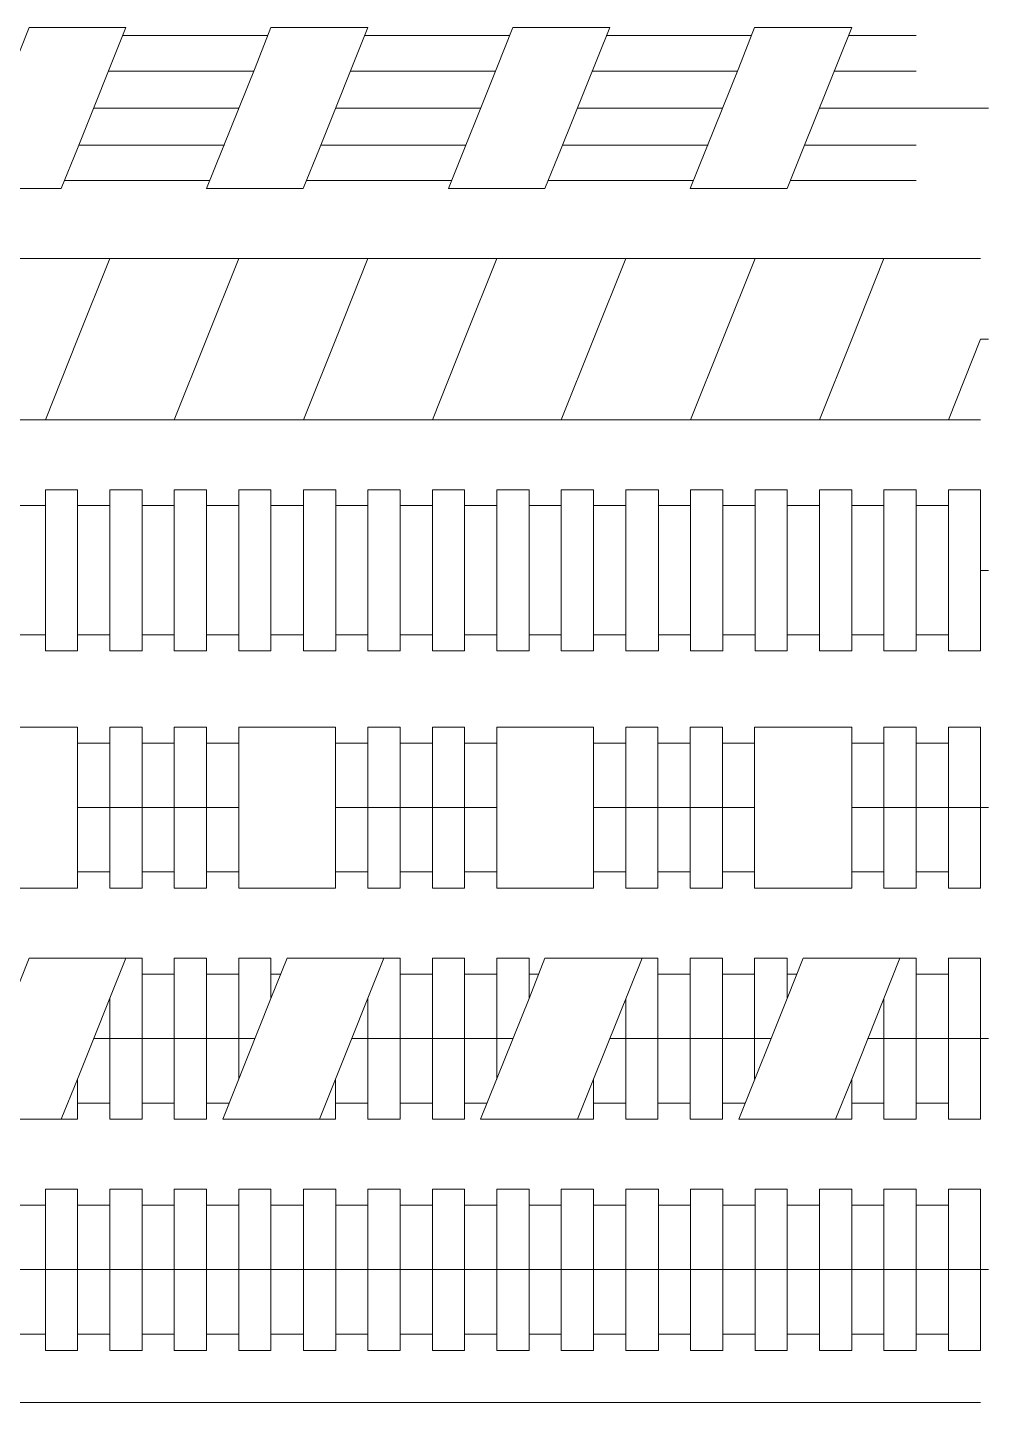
# Model space of a CAD drawing. Header units: inches. Extents: x 47316 to 59086, y 3141 to 11743.
# Drawn here: x 50334.21 to 50364.06, y 10152.23 to 10194.93 of the extents above; entities that cross this region are included whole.
import ezdxf

# ---------------------------------------------------------------- set-up
doc = ezdxf.new("R2010")
doc.units = ezdxf.units.IN
doc.header["$MEASUREMENT"] = 0

msp = doc.modelspace()

# ---------------------------------------------------------------- linework, layer by layer
at = {"color": 0, "lineweight": 15}
for p, q in [((50333.77, 10193.686), (50334.264, 10194.934)), ((50334.264, 10194.934), (50335.771, 10194.934)), ((50335.771, 10194.934), (50337.266, 10194.934)), ((50337.266, 10194.934), (50335.771, 10191.178)), ((50337.167, 10194.686), (50337.773, 10194.686)), ((50337.773, 10194.686), (50339.28, 10194.686)), ((50339.28, 10194.686), (50341.281, 10194.686)), ((50341.281, 10193.686), (50341.775, 10194.934)), ((50341.281, 10194.686), (50341.676, 10194.686)), ((50341.775, 10194.934), (50343.282, 10194.934)), ((50343.282, 10194.934), (50344.789, 10194.934)), ((50344.789, 10194.934), (50343.282, 10191.178)), ((50344.678, 10194.686), (50345.283, 10194.686)), ((50345.283, 10194.686), (50346.79, 10194.686)), ((50346.79, 10194.686), (50348.792, 10194.686)), ((50348.792, 10193.686), (50349.286, 10194.934)), ((50348.792, 10194.686), (50349.187, 10194.686)), ((50349.286, 10194.934), (50350.793, 10194.934)), ((50350.793, 10194.934), (50352.3, 10194.934)), ((50352.3, 10194.934), (50350.793, 10191.178)), ((50352.189, 10194.686), (50352.794, 10194.686)), ((50352.794, 10194.686), (50354.301, 10194.686)), ((50354.301, 10194.686), (50356.302, 10194.686)), ((50356.302, 10193.686), (50356.797, 10194.934)), ((50356.302, 10194.686), (50356.698, 10194.686)), ((50356.797, 10194.934), (50358.304, 10194.934)), ((50358.304, 10194.934), (50359.811, 10194.934)), ((50359.811, 10194.934), (50358.304, 10191.178)), ((50359.712, 10194.686), (50360.305, 10194.686)), ((50360.305, 10194.686), (50361.812, 10194.686)), ((50336.723, 10193.575), (50337.773, 10193.575)), ((50337.773, 10193.575), (50339.28, 10193.575)), ((50341.231, 10193.575), (50339.28, 10193.575)), ((50341.281, 10193.686), (50339.774, 10189.93)), ((50344.233, 10193.575), (50345.283, 10193.575)), ((50345.283, 10193.575), (50346.79, 10193.575)), ((50348.742, 10193.575), (50346.79, 10193.575)), ((50348.792, 10193.686), (50347.285, 10189.93)), ((50351.744, 10193.575), (50352.794, 10193.575)), ((50352.794, 10193.575), (50354.301, 10193.575)), ((50356.253, 10193.575), (50354.301, 10193.575)), ((50356.302, 10193.686), (50354.795, 10189.93)), ((50359.255, 10193.575), (50360.305, 10193.575)), ((50360.305, 10193.575), (50361.812, 10193.575)), ((50337.773, 10192.426), (50336.265, 10192.426)), ((50337.773, 10192.426), (50339.28, 10192.426)), ((50339.28, 10192.426), (50340.774, 10192.426)), ((50345.283, 10192.426), (50343.776, 10192.426)), ((50345.283, 10192.426), (50346.79, 10192.426)), ((50346.79, 10192.426), (50348.285, 10192.426)), ((50352.794, 10192.426), (50351.299, 10192.426)), ((50352.794, 10192.426), (50354.301, 10192.426)), ((50354.301, 10192.426), (50355.796, 10192.426)), ((50360.305, 10192.426), (50358.81, 10192.426)), ((50360.305, 10192.426), (50361.812, 10192.426)), ((50361.812, 10192.426), (50364.06, 10192.426)), ((50335.821, 10191.277), (50337.773, 10191.277)), ((50337.773, 10191.277), (50339.28, 10191.277)), ((50340.33, 10191.277), (50339.28, 10191.277)), ((50343.332, 10191.277), (50345.283, 10191.277)), ((50345.283, 10191.277), (50346.79, 10191.277)), ((50347.84, 10191.277), (50346.79, 10191.277)), ((50350.842, 10191.277), (50352.794, 10191.277)), ((50352.794, 10191.277), (50354.301, 10191.277)), ((50355.351, 10191.277), (50354.301, 10191.277)), ((50358.353, 10191.277), (50360.305, 10191.277)), ((50360.305, 10191.277), (50361.812, 10191.277)), ((50335.265, 10189.93), (50335.771, 10191.178)), ((50342.776, 10189.93), (50343.282, 10191.178)), ((50350.286, 10189.93), (50350.793, 10191.178)), ((50357.81, 10189.93), (50358.304, 10191.178)), ((50333.77, 10189.93), (50335.265, 10189.93)), ((50335.364, 10190.178), (50335.771, 10190.178)), ((50337.773, 10190.178), (50335.771, 10190.178)), ((50337.773, 10190.178), (50339.28, 10190.178)), ((50339.28, 10190.178), (50339.873, 10190.178)), ((50339.774, 10189.93), (50341.281, 10189.93)), ((50341.281, 10189.93), (50342.776, 10189.93)), ((50342.874, 10190.178), (50343.282, 10190.178)), ((50345.283, 10190.178), (50343.282, 10190.178)), ((50345.283, 10190.178), (50346.79, 10190.178)), ((50346.79, 10190.178), (50347.383, 10190.178)), ((50347.285, 10189.93), (50348.792, 10189.93)), ((50348.792, 10189.93), (50350.286, 10189.93)), ((50350.398, 10190.178), (50350.793, 10190.178)), ((50352.794, 10190.178), (50350.793, 10190.178)), ((50352.794, 10190.178), (50354.301, 10190.178)), ((50354.301, 10190.178), (50354.894, 10190.178)), ((50354.795, 10189.93), (50356.302, 10189.93)), ((50356.302, 10189.93), (50357.81, 10189.93)), ((50357.908, 10190.178), (50358.304, 10190.178)), ((50360.305, 10190.178), (50358.304, 10190.178)), ((50360.305, 10190.178), (50361.812, 10190.178)), ((50333.77, 10187.756), (50335.771, 10187.756)), ((50335.771, 10185.249), (50336.772, 10187.756)), ((50335.771, 10187.756), (50337.773, 10187.756)), ((50337.773, 10187.756), (50339.774, 10187.756)), ((50339.774, 10185.249), (50340.774, 10187.756)), ((50339.774, 10187.756), (50341.775, 10187.756)), ((50341.775, 10187.756), (50343.789, 10187.756)), ((50343.789, 10185.249), (50344.789, 10187.756)), ((50343.789, 10187.756), (50345.79, 10187.756)), ((50345.79, 10187.756), (50347.791, 10187.756)), ((50347.791, 10185.249), (50348.792, 10187.756)), ((50347.791, 10187.756), (50349.792, 10187.756)), ((50349.792, 10187.756), (50351.794, 10187.756)), ((50351.794, 10185.249), (50352.794, 10187.756)), ((50351.794, 10187.756), (50353.807, 10187.756)), ((50353.807, 10187.756), (50355.808, 10187.756)), ((50355.808, 10185.249), (50356.809, 10187.756)), ((50355.808, 10187.756), (50357.81, 10187.756)), ((50357.81, 10187.756), (50359.811, 10187.756)), ((50359.811, 10185.249), (50360.811, 10187.756)), ((50359.811, 10187.756), (50361.812, 10187.756)), ((50361.812, 10187.756), (50363.813, 10187.756)), ((50335.771, 10185.249), (50334.771, 10182.753)), ((50339.774, 10185.249), (50338.773, 10182.753)), ((50343.789, 10185.249), (50342.788, 10182.753)), ((50347.791, 10185.249), (50346.79, 10182.753)), ((50351.794, 10185.249), (50350.793, 10182.753)), ((50355.808, 10185.249), (50354.808, 10182.753)), ((50359.811, 10185.249), (50358.81, 10182.753)), ((50363.813, 10185.249), (50362.813, 10182.753)), ((50363.813, 10185.249), (50364.06, 10185.249)), ((50335.771, 10182.753), (50333.77, 10182.753)), ((50337.773, 10182.753), (50335.771, 10182.753)), ((50339.774, 10182.753), (50337.773, 10182.753)), ((50341.775, 10182.753), (50339.774, 10182.753)), ((50343.789, 10182.753), (50341.775, 10182.753)), ((50345.79, 10182.753), (50343.789, 10182.753)), ((50347.791, 10182.753), (50345.79, 10182.753)), ((50349.792, 10182.753), (50347.791, 10182.753)), ((50351.794, 10182.753), (50349.792, 10182.753)), ((50353.807, 10182.753), (50351.794, 10182.753)), ((50355.808, 10182.753), (50353.807, 10182.753)), ((50357.81, 10182.753), (50355.808, 10182.753)), ((50359.811, 10182.753), (50357.81, 10182.753)), ((50361.812, 10182.753), (50359.811, 10182.753)), ((50363.813, 10182.753), (50361.812, 10182.753)), ((50334.771, 10180.579), (50335.771, 10180.579)), ((50334.771, 10175.576), (50334.771, 10180.579)), ((50335.771, 10180.579), (50335.771, 10175.576)), ((50336.772, 10180.579), (50337.773, 10180.579)), ((50336.772, 10175.576), (50336.772, 10180.579)), ((50337.773, 10180.579), (50337.773, 10175.576)), ((50338.773, 10180.579), (50339.774, 10180.579)), ((50338.773, 10175.576), (50338.773, 10180.579)), ((50339.774, 10180.579), (50339.774, 10175.576)), ((50340.774, 10180.579), (50341.775, 10180.579)), ((50340.774, 10175.576), (50340.774, 10180.579)), ((50341.775, 10180.579), (50341.775, 10175.576)), ((50342.788, 10180.579), (50343.789, 10180.579)), ((50342.788, 10175.576), (50342.788, 10180.579)), ((50343.789, 10180.579), (50343.789, 10175.576)), ((50344.789, 10180.579), (50345.79, 10180.579)), ((50344.789, 10175.576), (50344.789, 10180.579)), ((50345.79, 10180.579), (50345.79, 10175.576)), ((50346.79, 10180.579), (50347.791, 10180.579)), ((50346.79, 10175.576), (50346.79, 10180.579)), ((50347.791, 10180.579), (50347.791, 10175.576)), ((50348.792, 10180.579), (50349.792, 10180.579)), ((50348.792, 10175.576), (50348.792, 10180.579)), ((50349.792, 10180.579), (50349.792, 10175.576)), ((50350.793, 10180.579), (50351.794, 10180.579)), ((50350.793, 10175.576), (50350.793, 10180.579)), ((50351.794, 10180.579), (50351.794, 10175.576)), ((50352.794, 10180.579), (50353.807, 10180.579)), ((50352.794, 10175.576), (50352.794, 10180.579)), ((50353.807, 10180.579), (50353.807, 10175.576)), ((50354.808, 10180.579), (50355.808, 10180.579)), ((50354.808, 10175.576), (50354.808, 10180.579)), ((50355.808, 10180.579), (50355.808, 10175.576)), ((50356.809, 10180.579), (50357.81, 10180.579)), ((50356.809, 10175.576), (50356.809, 10180.579)), ((50357.81, 10180.579), (50357.81, 10175.576)), ((50358.81, 10180.579), (50359.811, 10180.579)), ((50358.81, 10175.576), (50358.81, 10180.579)), ((50359.811, 10180.579), (50359.811, 10175.576)), ((50360.811, 10180.579), (50361.812, 10180.579)), ((50360.811, 10175.576), (50360.811, 10180.579)), ((50361.812, 10180.579), (50361.812, 10175.576)), ((50362.813, 10180.579), (50363.813, 10180.579)), ((50362.813, 10175.576), (50362.813, 10180.579)), ((50363.813, 10180.579), (50363.813, 10175.576)), ((50333.77, 10180.085), (50334.771, 10180.085)), ((50335.771, 10176.07), (50335.771, 10180.085)), ((50335.771, 10180.085), (50336.772, 10180.085)), ((50337.773, 10176.07), (50337.773, 10180.085)), ((50337.773, 10180.085), (50338.773, 10180.085)), ((50339.774, 10176.07), (50339.774, 10180.085)), ((50339.774, 10180.085), (50340.774, 10180.085)), ((50341.775, 10176.07), (50341.775, 10180.085)), ((50341.775, 10180.085), (50342.788, 10180.085)), ((50343.789, 10176.07), (50343.789, 10180.085)), ((50343.789, 10180.085), (50344.789, 10180.085)), ((50345.79, 10176.07), (50345.79, 10180.085)), ((50345.79, 10180.085), (50346.79, 10180.085)), ((50347.791, 10176.07), (50347.791, 10180.085)), ((50347.791, 10180.085), (50348.792, 10180.085)), ((50349.792, 10176.07), (50349.792, 10180.085)), ((50349.792, 10180.085), (50350.793, 10180.085)), ((50351.794, 10176.07), (50351.794, 10180.085)), ((50351.794, 10180.085), (50352.794, 10180.085)), ((50353.807, 10176.07), (50353.807, 10180.085)), ((50353.807, 10180.085), (50354.808, 10180.085)), ((50355.808, 10176.07), (50355.808, 10180.085)), ((50355.808, 10180.085), (50356.809, 10180.085)), ((50357.81, 10176.07), (50357.81, 10180.085)), ((50357.81, 10180.085), (50358.81, 10180.085)), ((50359.811, 10176.07), (50359.811, 10180.085)), ((50359.811, 10180.085), (50360.811, 10180.085)), ((50361.812, 10176.07), (50361.812, 10180.085)), ((50361.812, 10180.085), (50362.813, 10180.085)), ((50363.813, 10178.071), (50364.06, 10178.071)), ((50334.771, 10176.07), (50333.77, 10176.07)), ((50336.772, 10176.07), (50335.771, 10176.07)), ((50338.773, 10176.07), (50337.773, 10176.07)), ((50340.774, 10176.07), (50339.774, 10176.07)), ((50342.788, 10176.07), (50341.775, 10176.07)), ((50344.789, 10176.07), (50343.789, 10176.07)), ((50346.79, 10176.07), (50345.79, 10176.07)), ((50348.792, 10176.07), (50347.791, 10176.07)), ((50350.793, 10176.07), (50349.792, 10176.07)), ((50352.794, 10176.07), (50351.794, 10176.07)), ((50354.808, 10176.07), (50353.807, 10176.07)), ((50356.809, 10176.07), (50355.808, 10176.07)), ((50358.81, 10176.07), (50357.81, 10176.07)), ((50360.811, 10176.07), (50359.811, 10176.07)), ((50362.813, 10176.07), (50361.812, 10176.07)), ((50335.771, 10175.576), (50334.771, 10175.576)), ((50337.773, 10175.576), (50336.772, 10175.576)), ((50339.774, 10175.576), (50338.773, 10175.576)), ((50341.775, 10175.576), (50340.774, 10175.576)), ((50343.789, 10175.576), (50342.788, 10175.576)), ((50345.79, 10175.576), (50344.789, 10175.576)), ((50347.791, 10175.576), (50346.79, 10175.576)), ((50349.792, 10175.576), (50348.792, 10175.576)), ((50351.794, 10175.576), (50350.793, 10175.576)), ((50353.807, 10175.576), (50352.794, 10175.576)), ((50355.808, 10175.576), (50354.808, 10175.576)), ((50357.81, 10175.576), (50356.809, 10175.576)), ((50359.811, 10175.576), (50358.81, 10175.576)), ((50361.812, 10175.576), (50360.811, 10175.576)), ((50363.813, 10175.576), (50362.813, 10175.576)), ((50333.77, 10173.204), (50335.771, 10173.204)), ((50335.771, 10173.204), (50335.771, 10168.201)), ((50336.772, 10173.204), (50337.773, 10173.204)), ((50336.772, 10168.201), (50336.772, 10173.204)), ((50337.773, 10173.204), (50337.773, 10168.201)), ((50338.773, 10173.204), (50339.774, 10173.204)), ((50338.773, 10168.201), (50338.773, 10173.204)), ((50339.774, 10173.204), (50339.774, 10168.201)), ((50341.775, 10173.204), (50340.774, 10173.204)), ((50340.774, 10173.204), (50340.774, 10168.201)), ((50341.775, 10173.204), (50343.776, 10173.204)), ((50343.776, 10173.204), (50343.776, 10168.201)), ((50344.789, 10173.204), (50345.79, 10173.204)), ((50344.789, 10168.201), (50344.789, 10173.204)), ((50345.79, 10173.204), (50345.79, 10168.201)), ((50346.79, 10173.204), (50347.791, 10173.204)), ((50346.79, 10168.201), (50346.79, 10173.204)), ((50347.791, 10173.204), (50347.791, 10168.201)), ((50349.792, 10173.204), (50348.792, 10173.204)), ((50348.792, 10173.204), (50348.792, 10168.201)), ((50349.792, 10173.204), (50351.794, 10173.204)), ((50351.794, 10173.204), (50351.794, 10168.201)), ((50352.794, 10173.204), (50353.795, 10173.204)), ((50352.794, 10168.201), (50352.794, 10173.204)), ((50353.795, 10173.204), (50353.795, 10168.201)), ((50354.795, 10173.204), (50355.796, 10173.204)), ((50354.795, 10168.201), (50354.795, 10173.204)), ((50355.796, 10173.204), (50355.796, 10168.201)), ((50357.81, 10173.204), (50356.797, 10173.204)), ((50356.797, 10173.204), (50356.797, 10168.201)), ((50357.81, 10173.204), (50359.811, 10173.204)), ((50359.811, 10173.204), (50359.811, 10168.201)), ((50360.811, 10173.204), (50361.812, 10173.204)), ((50360.811, 10168.201), (50360.811, 10173.204)), ((50361.812, 10173.204), (50361.812, 10168.201)), ((50362.813, 10173.204), (50363.813, 10173.204)), ((50362.813, 10168.201), (50362.813, 10173.204)), ((50363.813, 10173.204), (50363.813, 10168.201)), ((50335.771, 10168.708), (50335.771, 10172.71)), ((50335.771, 10172.71), (50336.772, 10172.71)), ((50337.773, 10168.708), (50337.773, 10172.71)), ((50337.773, 10172.71), (50338.773, 10172.71)), ((50339.774, 10168.708), (50339.774, 10172.71)), ((50339.774, 10172.71), (50340.774, 10172.71)), ((50343.776, 10168.708), (50343.776, 10172.71)), ((50343.776, 10172.71), (50344.789, 10172.71)), ((50345.79, 10168.708), (50345.79, 10172.71)), ((50345.79, 10172.71), (50346.79, 10172.71)), ((50347.791, 10168.708), (50347.791, 10172.71)), ((50347.791, 10172.71), (50348.792, 10172.71)), ((50351.794, 10168.708), (50351.794, 10172.71)), ((50351.794, 10172.71), (50352.794, 10172.71)), ((50353.795, 10168.708), (50353.795, 10172.71)), ((50353.795, 10172.71), (50354.795, 10172.71)), ((50355.796, 10168.708), (50355.796, 10172.71)), ((50355.796, 10172.71), (50356.797, 10172.71)), ((50359.811, 10168.708), (50359.811, 10172.71)), ((50359.811, 10172.71), (50360.811, 10172.71)), ((50361.812, 10168.708), (50361.812, 10172.71)), ((50361.812, 10172.71), (50362.813, 10172.71)), ((50335.771, 10170.709), (50337.773, 10170.709)), ((50337.773, 10170.709), (50339.774, 10170.709)), ((50339.774, 10170.709), (50340.774, 10170.709)), ((50343.776, 10170.709), (50345.79, 10170.709)), ((50345.79, 10170.709), (50347.791, 10170.709)), ((50347.791, 10170.709), (50348.792, 10170.709)), ((50351.794, 10170.709), (50353.795, 10170.709)), ((50353.795, 10170.709), (50355.796, 10170.709)), ((50355.796, 10170.709), (50356.797, 10170.709)), ((50359.811, 10170.709), (50361.812, 10170.709)), ((50361.812, 10170.709), (50363.813, 10170.709)), ((50363.813, 10170.709), (50364.06, 10170.709)), ((50336.772, 10168.708), (50335.771, 10168.708)), ((50338.773, 10168.708), (50337.773, 10168.708)), ((50340.774, 10168.708), (50339.774, 10168.708)), ((50344.789, 10168.708), (50343.776, 10168.708)), ((50346.79, 10168.708), (50345.79, 10168.708)), ((50348.792, 10168.708), (50347.791, 10168.708)), ((50352.794, 10168.708), (50351.794, 10168.708)), ((50354.795, 10168.708), (50353.795, 10168.708)), ((50356.797, 10168.708), (50355.796, 10168.708)), ((50360.811, 10168.708), (50359.811, 10168.708)), ((50362.813, 10168.708), (50361.812, 10168.708)), ((50335.771, 10168.201), (50333.77, 10168.201)), ((50337.773, 10168.201), (50336.772, 10168.201)), ((50339.774, 10168.201), (50338.773, 10168.201)), ((50340.774, 10168.201), (50341.775, 10168.201)), ((50343.776, 10168.201), (50341.775, 10168.201)), ((50345.79, 10168.201), (50344.789, 10168.201)), ((50347.791, 10168.201), (50346.79, 10168.201)), ((50348.792, 10168.201), (50349.792, 10168.201)), ((50351.794, 10168.201), (50349.792, 10168.201)), ((50353.795, 10168.201), (50352.794, 10168.201)), ((50355.796, 10168.201), (50354.795, 10168.201)), ((50356.797, 10168.201), (50357.81, 10168.201)), ((50359.811, 10168.201), (50357.81, 10168.201)), ((50361.812, 10168.201), (50360.811, 10168.201)), ((50363.813, 10168.201), (50362.813, 10168.201)), ((50333.77, 10164.779), (50334.264, 10166.027)), ((50334.264, 10166.027), (50335.771, 10166.027)), ((50335.771, 10166.027), (50337.773, 10166.027)), ((50337.266, 10166.027), (50335.771, 10162.271)), ((50337.773, 10166.027), (50337.773, 10161.024)), ((50338.773, 10166.027), (50339.774, 10166.027)), ((50338.773, 10161.024), (50338.773, 10166.027)), ((50339.774, 10166.027), (50339.774, 10161.024)), ((50341.775, 10166.027), (50340.774, 10166.027)), ((50340.774, 10166.027), (50340.774, 10162.271)), ((50341.775, 10164.779), (50341.775, 10166.027)), ((50341.775, 10164.779), (50342.281, 10166.027)), ((50342.281, 10166.027), (50343.776, 10166.027)), ((50343.776, 10166.027), (50345.79, 10166.027)), ((50345.283, 10166.027), (50343.776, 10162.271)), ((50345.79, 10166.027), (50345.79, 10161.024)), ((50346.79, 10166.027), (50347.791, 10166.027)), ((50346.79, 10161.024), (50346.79, 10166.027)), ((50347.791, 10166.027), (50347.791, 10161.024)), ((50349.792, 10166.027), (50348.792, 10166.027)), ((50348.792, 10166.027), (50348.792, 10162.271)), ((50349.792, 10164.779), (50349.792, 10166.027)), ((50349.792, 10164.779), (50350.286, 10166.027)), ((50350.286, 10166.027), (50351.794, 10166.027)), ((50351.794, 10166.027), (50353.795, 10166.027)), ((50353.301, 10166.027), (50351.794, 10162.271)), ((50353.795, 10166.027), (50353.795, 10161.024)), ((50354.795, 10166.027), (50355.796, 10166.027)), ((50354.795, 10161.024), (50354.795, 10166.027)), ((50355.796, 10166.027), (50355.796, 10161.024)), ((50357.81, 10166.027), (50356.797, 10166.027)), ((50356.797, 10166.027), (50356.797, 10162.271)), ((50357.81, 10164.779), (50357.81, 10166.027)), ((50357.81, 10164.779), (50358.304, 10166.027)), ((50358.304, 10166.027), (50359.811, 10166.027)), ((50359.811, 10166.027), (50361.812, 10166.027)), ((50361.306, 10166.027), (50359.811, 10162.271)), ((50361.812, 10166.027), (50361.812, 10161.024)), ((50362.813, 10166.027), (50363.813, 10166.027)), ((50362.813, 10161.024), (50362.813, 10166.027)), ((50363.813, 10166.027), (50363.813, 10161.024)), ((50337.773, 10161.53), (50337.773, 10165.533)), ((50337.773, 10165.533), (50338.773, 10165.533)), ((50339.774, 10161.53), (50339.774, 10165.533)), ((50339.774, 10165.533), (50340.774, 10165.533)), ((50341.775, 10165.533), (50342.084, 10165.533)), ((50345.79, 10161.53), (50345.79, 10165.533)), ((50345.79, 10165.533), (50346.79, 10165.533)), ((50347.791, 10161.53), (50347.791, 10165.533)), ((50347.791, 10165.533), (50348.792, 10165.533)), ((50349.792, 10165.533), (50350.089, 10165.533)), ((50353.795, 10161.53), (50353.795, 10165.533)), ((50353.795, 10165.533), (50354.795, 10165.533)), ((50355.796, 10161.53), (50355.796, 10165.533)), ((50355.796, 10165.533), (50356.797, 10165.533)), ((50357.81, 10165.533), (50358.106, 10165.533)), ((50361.812, 10161.53), (50361.812, 10165.533)), ((50361.812, 10165.533), (50362.813, 10165.533)), ((50336.772, 10161.024), (50336.772, 10164.779)), ((50340.28, 10161.024), (50341.775, 10164.779)), ((50344.789, 10161.024), (50344.789, 10164.779)), ((50348.285, 10161.024), (50349.792, 10164.779)), ((50352.794, 10161.024), (50352.794, 10164.779)), ((50356.302, 10161.024), (50357.81, 10164.779)), ((50360.811, 10161.024), (50360.811, 10164.779)), ((50336.265, 10163.532), (50337.773, 10163.532)), ((50337.773, 10163.532), (50339.774, 10163.532)), ((50339.774, 10163.532), (50341.281, 10163.532)), ((50344.283, 10163.532), (50345.79, 10163.532)), ((50345.79, 10163.532), (50347.791, 10163.532)), ((50347.791, 10163.532), (50349.286, 10163.532)), ((50352.3, 10163.532), (50353.795, 10163.532)), ((50353.795, 10163.532), (50355.796, 10163.532)), ((50355.796, 10163.532), (50357.303, 10163.532)), ((50360.305, 10163.532), (50361.812, 10163.532)), ((50361.812, 10163.532), (50363.813, 10163.532)), ((50363.813, 10163.532), (50364.06, 10163.532)), ((50335.265, 10161.024), (50335.771, 10162.271)), ((50335.771, 10162.271), (50335.771, 10161.024)), ((50343.282, 10161.024), (50343.776, 10162.271)), ((50343.776, 10162.271), (50343.776, 10161.024)), ((50351.299, 10161.024), (50351.794, 10162.271)), ((50351.794, 10162.271), (50351.794, 10161.024)), ((50359.304, 10161.024), (50359.811, 10162.271)), ((50359.811, 10162.271), (50359.811, 10161.024)), ((50335.771, 10161.53), (50336.772, 10161.53)), ((50338.773, 10161.53), (50337.773, 10161.53)), ((50340.478, 10161.53), (50339.774, 10161.53)), ((50343.776, 10161.53), (50344.789, 10161.53)), ((50346.79, 10161.53), (50345.79, 10161.53)), ((50348.495, 10161.53), (50347.791, 10161.53)), ((50351.794, 10161.53), (50352.794, 10161.53)), ((50354.795, 10161.53), (50353.795, 10161.53)), ((50356.5, 10161.53), (50355.796, 10161.53)), ((50359.811, 10161.53), (50360.811, 10161.53)), ((50362.813, 10161.53), (50361.812, 10161.53)), ((50335.771, 10161.024), (50333.77, 10161.024)), ((50337.773, 10161.024), (50336.772, 10161.024)), ((50339.774, 10161.024), (50338.773, 10161.024)), ((50341.775, 10161.024), (50340.28, 10161.024)), ((50343.776, 10161.024), (50341.775, 10161.024)), ((50345.79, 10161.024), (50344.789, 10161.024)), ((50347.791, 10161.024), (50346.79, 10161.024)), ((50349.792, 10161.024), (50348.285, 10161.024)), ((50351.794, 10161.024), (50349.792, 10161.024)), ((50353.795, 10161.024), (50352.794, 10161.024)), ((50355.796, 10161.024), (50354.795, 10161.024)), ((50357.81, 10161.024), (50356.302, 10161.024)), ((50359.811, 10161.024), (50357.81, 10161.024)), ((50361.812, 10161.024), (50360.811, 10161.024)), ((50363.813, 10161.024), (50362.813, 10161.024)), ((50334.771, 10158.85), (50335.771, 10158.85)), ((50334.771, 10153.847), (50334.771, 10158.85)), ((50335.771, 10158.85), (50335.771, 10153.847)), ((50336.772, 10158.85), (50337.773, 10158.85)), ((50336.772, 10153.847), (50336.772, 10158.85)), ((50337.773, 10158.85), (50337.773, 10153.847)), ((50338.773, 10158.85), (50339.774, 10158.85)), ((50338.773, 10153.847), (50338.773, 10158.85)), ((50339.774, 10158.85), (50339.774, 10153.847)), ((50340.774, 10158.85), (50341.775, 10158.85)), ((50340.774, 10153.847), (50340.774, 10158.85)), ((50341.775, 10158.85), (50341.775, 10153.847)), ((50342.788, 10158.85), (50343.789, 10158.85)), ((50342.788, 10153.847), (50342.788, 10158.85)), ((50343.789, 10158.85), (50343.789, 10153.847)), ((50344.789, 10158.85), (50345.79, 10158.85)), ((50344.789, 10153.847), (50344.789, 10158.85)), ((50345.79, 10158.85), (50345.79, 10153.847)), ((50346.79, 10158.85), (50347.791, 10158.85)), ((50346.79, 10153.847), (50346.79, 10158.85)), ((50347.791, 10158.85), (50347.791, 10153.847)), ((50348.792, 10158.85), (50349.792, 10158.85)), ((50348.792, 10153.847), (50348.792, 10158.85)), ((50349.792, 10158.85), (50349.792, 10153.847)), ((50350.793, 10158.85), (50351.794, 10158.85)), ((50350.793, 10153.847), (50350.793, 10158.85)), ((50351.794, 10158.85), (50351.794, 10153.847)), ((50352.794, 10158.85), (50353.807, 10158.85)), ((50352.794, 10153.847), (50352.794, 10158.85)), ((50353.807, 10158.85), (50353.807, 10153.847)), ((50354.808, 10158.85), (50355.808, 10158.85)), ((50354.808, 10153.847), (50354.808, 10158.85)), ((50355.808, 10158.85), (50355.808, 10153.847)), ((50356.809, 10158.85), (50357.81, 10158.85)), ((50356.809, 10153.847), (50356.809, 10158.85)), ((50357.81, 10158.85), (50357.81, 10153.847)), ((50358.81, 10158.85), (50359.811, 10158.85)), ((50358.81, 10153.847), (50358.81, 10158.85)), ((50359.811, 10158.85), (50359.811, 10153.847)), ((50360.811, 10158.85), (50361.812, 10158.85)), ((50360.811, 10153.847), (50360.811, 10158.85)), ((50361.812, 10158.85), (50361.812, 10153.847)), ((50362.813, 10158.85), (50363.813, 10158.85)), ((50362.813, 10153.847), (50362.813, 10158.85)), ((50363.813, 10158.85), (50363.813, 10153.847)), ((50333.77, 10158.355), (50334.771, 10158.355)), ((50335.771, 10154.353), (50335.771, 10158.355)), ((50335.771, 10158.355), (50336.772, 10158.355)), ((50337.773, 10154.353), (50337.773, 10158.355)), ((50337.773, 10158.355), (50338.773, 10158.355)), ((50339.774, 10154.353), (50339.774, 10158.355)), ((50339.774, 10158.355), (50340.774, 10158.355)), ((50341.775, 10154.353), (50341.775, 10158.355)), ((50341.775, 10158.355), (50342.788, 10158.355)), ((50343.789, 10154.353), (50343.789, 10158.355)), ((50343.789, 10158.355), (50344.789, 10158.355)), ((50345.79, 10154.353), (50345.79, 10158.355)), ((50345.79, 10158.355), (50346.79, 10158.355)), ((50347.791, 10154.353), (50347.791, 10158.355)), ((50347.791, 10158.355), (50348.792, 10158.355)), ((50349.792, 10154.353), (50349.792, 10158.355)), ((50349.792, 10158.355), (50350.793, 10158.355)), ((50351.794, 10154.353), (50351.794, 10158.355)), ((50351.794, 10158.355), (50352.794, 10158.355)), ((50353.807, 10154.353), (50353.807, 10158.355)), ((50353.807, 10158.355), (50354.808, 10158.355)), ((50355.808, 10154.353), (50355.808, 10158.355)), ((50355.808, 10158.355), (50356.809, 10158.355)), ((50357.81, 10154.353), (50357.81, 10158.355)), ((50357.81, 10158.355), (50358.81, 10158.355)), ((50359.811, 10154.353), (50359.811, 10158.355)), ((50359.811, 10158.355), (50360.811, 10158.355)), ((50361.812, 10154.353), (50361.812, 10158.355)), ((50361.812, 10158.355), (50362.813, 10158.355)), ((50333.77, 10156.354), (50335.771, 10156.354)), ((50335.771, 10156.354), (50337.773, 10156.354)), ((50337.773, 10156.354), (50339.774, 10156.354)), ((50339.774, 10156.354), (50341.775, 10156.354)), ((50341.775, 10156.354), (50343.789, 10156.354)), ((50343.789, 10156.354), (50345.79, 10156.354)), ((50345.79, 10156.354), (50347.791, 10156.354)), ((50347.791, 10156.354), (50349.792, 10156.354)), ((50349.792, 10156.354), (50351.794, 10156.354)), ((50351.794, 10156.354), (50353.807, 10156.354)), ((50353.807, 10156.354), (50355.808, 10156.354)), ((50355.808, 10156.354), (50357.81, 10156.354)), ((50357.81, 10156.354), (50359.811, 10156.354)), ((50359.811, 10156.354), (50361.812, 10156.354)), ((50361.812, 10156.354), (50363.813, 10156.354)), ((50363.813, 10156.354), (50364.06, 10156.354)), ((50334.771, 10154.353), (50333.77, 10154.353)), ((50336.772, 10154.353), (50335.771, 10154.353)), ((50338.773, 10154.353), (50337.773, 10154.353)), ((50340.774, 10154.353), (50339.774, 10154.353)), ((50342.788, 10154.353), (50341.775, 10154.353)), ((50344.789, 10154.353), (50343.789, 10154.353)), ((50346.79, 10154.353), (50345.79, 10154.353)), ((50348.792, 10154.353), (50347.791, 10154.353)), ((50350.793, 10154.353), (50349.792, 10154.353)), ((50352.794, 10154.353), (50351.794, 10154.353)), ((50354.808, 10154.353), (50353.807, 10154.353)), ((50356.809, 10154.353), (50355.808, 10154.353)), ((50358.81, 10154.353), (50357.81, 10154.353)), ((50360.811, 10154.353), (50359.811, 10154.353)), ((50362.813, 10154.353), (50361.812, 10154.353)), ((50335.771, 10153.847), (50334.771, 10153.847)), ((50337.773, 10153.847), (50336.772, 10153.847)), ((50339.774, 10153.847), (50338.773, 10153.847)), ((50341.775, 10153.847), (50340.774, 10153.847)), ((50343.789, 10153.847), (50342.788, 10153.847)), ((50345.79, 10153.847), (50344.789, 10153.847)), ((50347.791, 10153.847), (50346.79, 10153.847)), ((50349.792, 10153.847), (50348.792, 10153.847)), ((50351.794, 10153.847), (50350.793, 10153.847)), ((50353.807, 10153.847), (50352.794, 10153.847)), ((50355.808, 10153.847), (50354.808, 10153.847)), ((50357.81, 10153.847), (50356.809, 10153.847)), ((50359.811, 10153.847), (50358.81, 10153.847)), ((50361.812, 10153.847), (50360.811, 10153.847)), ((50363.813, 10153.847), (50362.813, 10153.847)), ((50334.771, 10152.228), (50333.77, 10152.228)), ((50334.771, 10152.228), (50335.771, 10152.228)), ((50336.772, 10152.228), (50335.771, 10152.228)), ((50336.772, 10152.228), (50337.773, 10152.228)), ((50338.773, 10152.228), (50337.773, 10152.228)), ((50338.773, 10152.228), (50339.774, 10152.228)), ((50340.774, 10152.228), (50339.774, 10152.228)), ((50340.774, 10152.228), (50341.775, 10152.228)), ((50342.788, 10152.228), (50341.775, 10152.228)), ((50342.788, 10152.228), (50343.789, 10152.228)), ((50344.789, 10152.228), (50343.789, 10152.228)), ((50344.789, 10152.228), (50345.79, 10152.228)), ((50346.79, 10152.228), (50345.79, 10152.228)), ((50346.79, 10152.228), (50347.791, 10152.228)), ((50348.792, 10152.228), (50347.791, 10152.228)), ((50348.792, 10152.228), (50349.792, 10152.228)), ((50350.793, 10152.228), (50349.792, 10152.228)), ((50350.793, 10152.228), (50351.794, 10152.228)), ((50352.794, 10152.228), (50351.794, 10152.228)), ((50352.794, 10152.228), (50353.807, 10152.228)), ((50354.808, 10152.228), (50353.807, 10152.228)), ((50354.808, 10152.228), (50355.808, 10152.228)), ((50356.809, 10152.228), (50355.808, 10152.228)), ((50356.809, 10152.228), (50357.81, 10152.228)), ((50358.81, 10152.228), (50357.81, 10152.228)), ((50358.81, 10152.228), (50359.811, 10152.228)), ((50360.811, 10152.228), (50359.811, 10152.228)), ((50360.811, 10152.228), (50361.812, 10152.228)), ((50362.813, 10152.228), (50361.812, 10152.228)), ((50362.813, 10152.228), (50363.813, 10152.228))]:
    msp.add_line(p, q, dxfattribs=at)

doc.saveas('drawing.dxf')
